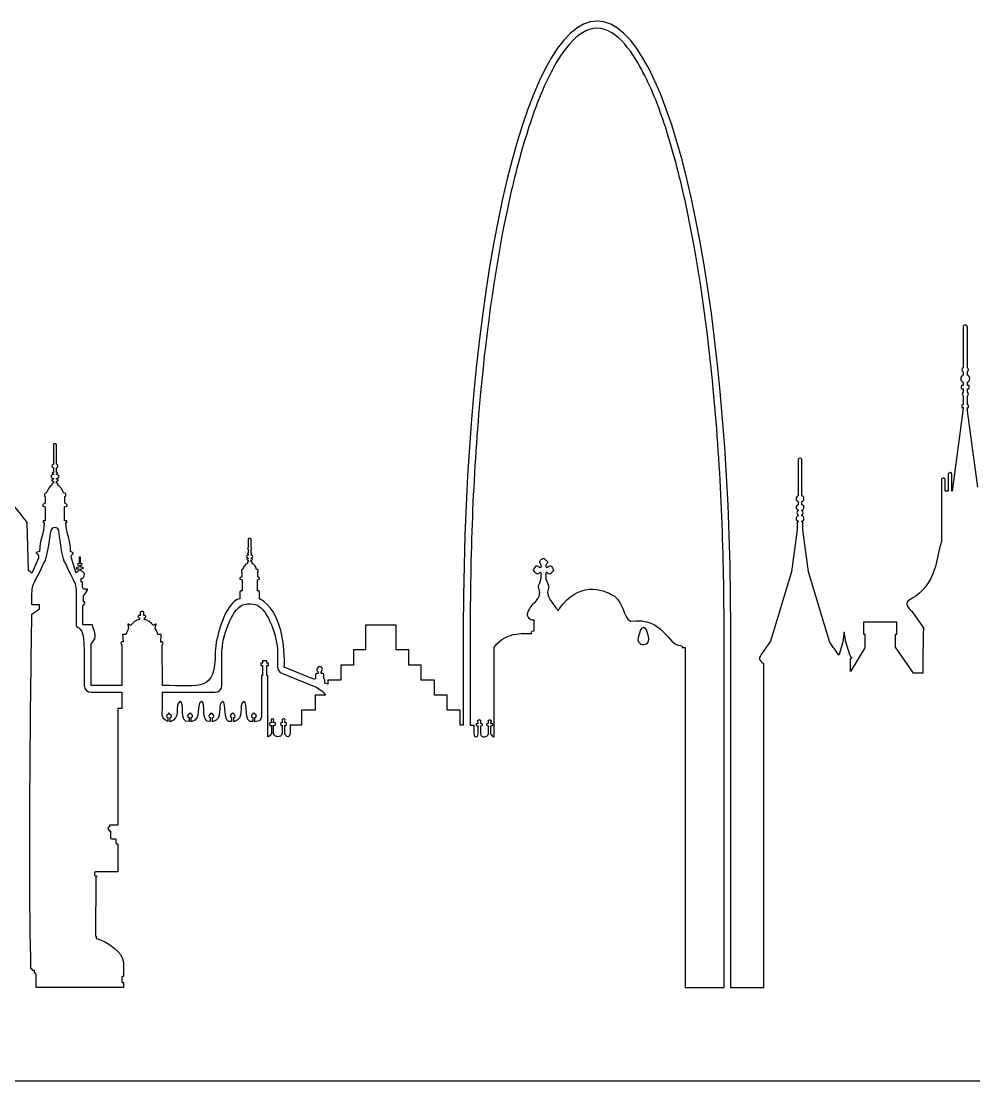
# Model space of a CAD drawing. Extents: x -1462 to 1445, y -1837 to 1335.
# Drawn here: x 347 to 897, y -1837 to -1225 of the extents above; entities that cross this region are included whole.
import ezdxf

# ---------------------------------------------------------------- set-up
doc = ezdxf.new("R2010")
doc.units = 0
doc.layers.add('Calque_1', color=7, linetype='CONTINUOUS')

msp = doc.modelspace()

# ---------------------------------------------------------------- linework, layer by layer
at = {"layer": 'Calque_1', "color": 1}
for p, q in [((679.517856, -1224.818229), (679.517856, -1224.818229)), ((891.209199, -1401.649791), (891.209199, -1425.156154)), ((892.406253, -1400.447718), (892.406253, -1400.447718)), ((893.736617, -1425.156154), (893.736617, -1401.649791)), ((891.209199, -1427.560081), (891.209199, -1429.429899)), ((891.209199, -1433.436699), (891.209199, -1435.440045)), ((893.736617, -1429.429899), (893.736617, -1427.560081)), ((893.736617, -1435.440045), (893.736617, -1433.436699)), ((890.140762, -1435.840845), (890.140762, -1436.909281)), ((891.209199, -1435.440045), (890.541453, -1435.440045)), ((890.541453, -1437.443499), (891.209199, -1437.443499)), ((891.209199, -1437.443499), (891.209199, -1439.313317)), ((894.270726, -1435.440045), (893.736617, -1435.440045)), ((893.736617, -1439.313317), (893.736617, -1437.443499)), ((893.736617, -1437.443499), (894.270726, -1437.443499)), ((894.805053, -1436.909281), (894.805053, -1435.840845)), ((891.209199, -1441.45019), (891.209199, -1446.659063)), ((893.736617, -1446.659063), (893.736617, -1441.45019)), ((891.075562, -1449.998008), (884.798253, -1496.476408)), ((890.407817, -1447.059754), (890.407817, -1447.994554)), ((891.209199, -1446.659063), (890.808508, -1446.659063)), ((890.808508, -1448.261826), (891.209199, -1448.261826)), ((891.209199, -1448.261826), (891.075562, -1449.998008)), ((894.00378, -1446.659063), (893.736617, -1446.659063)), ((893.736617, -1449.998008), (893.736617, -1448.261826)), ((893.736617, -1448.261826), (894.00378, -1448.261826)), ((899.746762, -1494.205899), (893.736617, -1449.998008)), ((894.404362, -1447.994554), (894.404362, -1447.059754)), ((365.119496, -1469.631317), (365.119496, -1480.850226)), ((366.049496, -1469.097099), (366.049496, -1469.097099)), ((366.979278, -1480.850226), (366.979278, -1469.631317)), ((795.847927, -1478.045281), (795.847927, -1499.147608)), ((796.911345, -1477.511062), (796.911345, -1477.511062)), ((797.974654, -1499.147608), (797.974654, -1478.045281)), ((365.119496, -1483.120735), (365.119496, -1485.658408)), ((365.119496, -1486.45979), (365.119496, -1486.993899)), ((366.979278, -1485.658408), (366.979278, -1483.120735)), ((366.979278, -1486.993899), (366.979278, -1486.45979)), ((882.532871, -1486.726626), (882.532871, -1496.476408)), ((883.863453, -1485.791717), (883.863453, -1485.791717)), ((884.664835, -1496.476408), (884.664835, -1486.726626)), ((364.318114, -1492.469935), (364.318114, -1493.13768)), ((365.119496, -1491.935717), (364.852442, -1491.935717)), ((364.852442, -1491.935717), (364.852442, -1491.935717)), ((365.119496, -1489.13088), (365.119496, -1489.531571)), ((365.119496, -1490.733644), (365.119496, -1491.935717)), ((366.979278, -1489.531571), (366.979278, -1489.13088)), ((366.979278, -1491.935717), (366.979278, -1490.733644)), ((367.246224, -1491.935717), (366.979278, -1491.935717)), ((367.780442, -1493.13768), (367.780442, -1492.469935)), ((880.123708, -1488.997135), (880.123708, -1488.997135)), ((880.925199, -1496.476408), (880.925199, -1489.798517)), ((359.910733, -1498.346444), (359.910733, -1499.014189)), ((360.311424, -1499.682044), (360.311424, -1503.42168)), ((360.979169, -1497.678699), (360.712115, -1497.678699)), ((360.712115, -1497.678699), (360.712115, -1497.678699)), ((371.520187, -1497.678699), (371.119496, -1497.678699)), ((371.787351, -1503.42168), (371.787351, -1499.682044)), ((372.32146, -1499.014189), (372.32146, -1498.346444)), ((882.532871, -1496.476408), (880.925199, -1496.476408)), ((884.798253, -1496.476408), (884.664835, -1496.476408)), ((360.311424, -1503.42168), (358.975824, -1504.223062)), ((359.109242, -1505.157862), (360.444842, -1505.558662)), ((360.444842, -1505.558662), (360.444842, -1513.70568)), ((371.653714, -1505.558662), (372.989314, -1505.157862)), ((371.653714, -1513.70568), (371.653714, -1505.558662)), ((373.122951, -1504.223062), (371.787351, -1503.42168)), ((795.847927, -1502.486553), (795.847927, -1504.356371)), ((797.974654, -1504.356371), (797.974654, -1502.486553)), ((795.847927, -1507.561789), (795.847927, -1507.828953)), ((795.847927, -1510.23288), (795.847927, -1510.767317)), ((797.974654, -1507.828953), (797.974654, -1507.561789)), ((797.974654, -1510.767317), (797.974654, -1510.23288)), ((350.700296, -1542.687862), (350.027315, -1514.640589)), ((359.510042, -1513.70568), (359.242878, -1513.70568)), ((359.242878, -1513.70568), (359.242878, -1514.640589)), ((359.242878, -1514.640589), (359.777205, -1514.640589)), ((360.311424, -1513.70568), (359.510042, -1513.70568)), ((360.444842, -1513.70568), (360.311424, -1513.70568)), ((371.787351, -1513.70568), (371.653714, -1513.70568)), ((372.588623, -1513.70568), (371.787351, -1513.70568)), ((372.32146, -1514.640589), (372.855787, -1514.640589)), ((372.855787, -1513.70568), (372.588623, -1513.70568)), ((372.855787, -1514.640589), (372.855787, -1513.70568)), ((795.180073, -1518.647171), (791.974763, -1543.221971)), ((795.847927, -1514.23968), (795.180073, -1514.23968)), ((795.180073, -1514.23968), (795.180073, -1518.647171)), ((795.847927, -1513.972626), (795.847927, -1514.23968)), ((797.974654, -1514.23968), (797.974654, -1513.972626)), ((798.508872, -1514.23968), (797.974654, -1514.23968)), ((798.508872, -1518.780698), (798.508872, -1514.23968)), ((801.7144, -1543.221971), (798.508872, -1518.780698)), ((477.710149, -1524.123098), (477.710149, -1529.198334)), ((478.639931, -1523.722407), (478.639931, -1523.722407)), ((479.569713, -1529.198334), (479.569713, -1524.123098)), ((477.710149, -1530.133244), (477.710149, -1532.53728)), ((479.569713, -1532.53728), (479.569713, -1530.133244)), ((356.571678, -1535.208698), (352.698624, -1544.023462)), ((378.341969, -1544.023462), (375.527096, -1535.208698)), ((380.078042, -1534.674371), (379.944623, -1538.28048)), ((380.746114, -1534.674371), (380.078042, -1534.674371)), ((380.879423, -1538.28048), (380.746114, -1534.674371)), ((477.710149, -1537.345462), (477.576513, -1537.345462)), ((477.576513, -1537.345462), (477.576513, -1537.345462)), ((477.710149, -1533.071389), (477.710149, -1533.605716)), ((477.710149, -1535.20848), (477.710149, -1535.475534)), ((477.710149, -1536.410443), (477.710149, -1537.345462)), ((479.569713, -1533.605716), (479.569713, -1533.071389)), ((479.569713, -1535.475534), (479.569713, -1535.20848)), ((479.569713, -1537.345462), (479.569713, -1536.410443)), ((479.70324, -1537.345462), (479.569713, -1537.345462)), ((379.944623, -1539.749607), (379.810987, -1540.550989)), ((379.810987, -1541.485789), (379.810987, -1542.687862)), ((379.944623, -1539.348916), (379.944623, -1539.749607)), ((381.012951, -1539.749607), (380.879423, -1539.348916)), ((381.012951, -1540.550989), (381.012951, -1539.749607)), ((381.012951, -1542.687862), (381.012951, -1541.485789)), ((473.836768, -1542.287062), (473.836768, -1542.82128)), ((474.103931, -1543.355498), (474.103931, -1546.160225)), ((474.638149, -1541.752843), (474.504513, -1541.752843)), ((474.504513, -1541.752843), (474.504513, -1541.752843)), ((477.309349, -1537.746153), (477.309349, -1538.280262)), ((480.103931, -1538.280262), (480.103931, -1537.746153)), ((483.042186, -1541.752843), (482.641604, -1541.752843)), ((483.309349, -1546.160225), (483.309349, -1543.355498)), ((483.576513, -1542.82128), (483.576513, -1542.287062)), ((646.795711, -1540.684407), (647.062984, -1540.417134)), ((647.062984, -1543.756189), (646.929347, -1543.622662)), ((647.062984, -1540.417134), (647.463674, -1540.016553)), ((647.463674, -1544.15688), (647.062984, -1543.756189)), ((650.134765, -1543.756189), (649.734074, -1544.290407)), ((649.867711, -1540.150189), (650.134765, -1540.417134)), ((650.134765, -1540.417134), (650.268402, -1540.684407)), ((650.268402, -1543.622662), (650.134765, -1543.756189)), ((791.974763, -1543.221971), (779.820836, -1583.289534)), ((814.13549, -1584.090916), (801.7144, -1543.221971)), ((381.280223, -1549.232334), (381.280223, -1547.095352)), ((381.947969, -1549.232334), (381.280223, -1549.232334)), ((381.947969, -1549.633025), (381.947969, -1549.232334)), ((381.947969, -1551.23568), (381.947969, -1549.633025)), ((474.103931, -1546.160225), (473.035495, -1546.82808)), ((473.035495, -1546.82808), (473.035495, -1547.362298)), ((473.035495, -1547.362298), (473.302549, -1547.362298)), ((473.302549, -1547.362298), (473.302549, -1547.495934)), ((473.302549, -1547.495934), (474.237568, -1547.896516)), ((474.237568, -1547.896516), (474.237568, -1554.173716)), ((483.175822, -1547.896516), (484.110622, -1547.495934)), ((483.175822, -1554.173716), (483.175822, -1547.896516)), ((484.244258, -1546.82808), (483.309349, -1546.160225)), ((484.110622, -1547.495934), (484.110622, -1547.362298)), ((484.110622, -1547.362298), (484.244258, -1547.362298)), ((484.244258, -1547.362298), (484.244258, -1546.82808)), ((381.947969, -1552.037061), (381.947969, -1551.23568)), ((382.482187, -1553.239134), (381.947969, -1552.037061)), ((384.886223, -1553.239134), (382.482187, -1553.239134)), ((382.615823, -1556.97877), (384.352005, -1554.708261)), ((384.352005, -1554.708261), (384.352005, -1554.040407)), ((384.352005, -1554.040407), (384.886223, -1554.040407)), ((384.886223, -1554.040407), (384.886223, -1553.239134)), ((473.302549, -1554.574407), (473.035495, -1554.574407)), ((473.035495, -1554.574407), (473.035495, -1558.714734)), ((474.237568, -1554.173716), (473.302549, -1554.173716)), ((473.302549, -1554.173716), (473.302549, -1554.574407)), ((484.110622, -1554.173716), (483.175822, -1554.173716)), ((484.110622, -1554.574407), (484.110622, -1554.173716)), ((484.244258, -1554.574407), (484.110622, -1554.574407)), ((484.244258, -1558.714734), (484.244258, -1554.574407)), ((357.105896, -1562.187425), (352.698515, -1562.187425)), ((357.105896, -1562.988807), (357.105896, -1562.187425)), ((382.215132, -1562.855389), (383.28346, -1561.51968)), ((382.615823, -1560.58488), (382.615823, -1556.97877)), ((383.28346, -1560.58488), (382.615823, -1560.58488)), ((383.28346, -1561.51968), (383.28346, -1560.58488)), ((352.698515, -1567.663352), (357.105896, -1564.591679)), ((357.105896, -1563.790189), (357.105896, -1562.988807)), ((357.105896, -1564.591679), (357.105896, -1563.790189)), ((378.34186, -1562.855389), (378.34186, -1573.807025)), ((382.215132, -1573.807025), (382.215132, -1562.855389)), ((415.33775, -1566.461389), (415.33775, -1568.464734)), ((416.806877, -1566.060698), (415.871968, -1566.060698)), ((417.340987, -1568.464734), (417.340987, -1566.461389)), ((387.824587, -1573.807025), (382.215132, -1573.807025)), ((408.526223, -1573.406443), (408.125423, -1573.406443)), ((408.125423, -1573.406443), (408.65975, -1575.944116)), ((409.728296, -1574.207825), (408.526223, -1573.406443)), ((414.93695, -1569.800225), (414.93695, -1570.735243)), ((415.33775, -1568.464734), (415.33775, -1568.464734)), ((417.340987, -1568.464734), (417.340987, -1568.464734)), ((417.875314, -1570.735243), (417.875314, -1569.800225)), ((424.152623, -1573.406443), (422.95055, -1574.207825)), ((424.018986, -1575.944116), (424.553205, -1573.406443)), ((424.553205, -1573.406443), (424.152623, -1573.406443)), ((563.454948, -1573.940443), (545.691676, -1573.940443)), ((545.691676, -1573.940443), (545.691676, -1576.077316)), ((563.454948, -1576.077316), (563.454948, -1573.940443)), ((643.189711, -1571.135716), (642.254802, -1571.135716)), ((643.189711, -1577.413025), (643.189711, -1571.135716)), ((852.877708, -1572.204152), (833.645199, -1572.204152)), ((833.645199, -1572.204152), (833.645199, -1579.149316)), ((852.877708, -1579.149316), (852.877708, -1572.204152)), ((407.056987, -1579.416479), (405.187168, -1579.416479)), ((405.187168, -1579.416479), (405.454332, -1583.690443)), ((427.491568, -1579.416479), (425.62175, -1579.416479)), ((427.224514, -1583.957606), (427.491568, -1579.416479)), ((545.691676, -1576.077316), (545.691676, -1577.947243)), ((545.691676, -1577.947243), (545.691676, -1588.36477)), ((563.454948, -1577.947243), (563.454948, -1576.077316)), ((563.454948, -1588.36477), (563.454948, -1577.947243)), ((602.18713, -1575.142516), (602.18713, -1631.771388)), ((606.19382, -1575.142516), (606.19382, -1631.771279)), ((706.496692, -1575.409788), (706.496692, -1575.409788)), ((752.975419, -1783.493931), (752.975419, -1575.142516)), ((756.848691, -1783.662913), (756.848691, -1575.142516)), ((822.282399, -1579.149316), (821.748181, -1583.690225)), ((822.68309, -1578.347825), (822.282399, -1578.347825)), ((822.282399, -1578.347825), (822.282399, -1579.149316)), ((822.68309, -1579.149316), (822.68309, -1578.347825)), ((823.350945, -1583.690225), (822.68309, -1579.149316)), ((833.645199, -1579.149316), (834.312945, -1579.149316)), ((834.312945, -1579.149316), (834.312945, -1584.625134)), ((852.076326, -1584.625134), (852.076326, -1579.149316)), ((852.076326, -1579.149316), (852.877708, -1579.149316)), ((386.889787, -1585.026043), (389.160187, -1581.820516)), ((386.889787, -1608.932988), (386.889787, -1585.026043)), ((404.786478, -1585.15957), (404.657314, -1608.932988)), ((428.159423, -1608.937133), (428.025786, -1585.293206)), ((728.801092, -1586.628479), (728.801092, -1586.895643)), ((779.820836, -1583.289534), (774.478436, -1591.03597)), ((821.748181, -1583.690225), (819.477672, -1591.03597)), ((825.621345, -1591.169606), (823.350945, -1583.690225)), ((834.312945, -1584.625134), (834.312945, -1587.02917)), ((852.076326, -1586.762006), (852.076326, -1584.625134)), ((383.016405, -1589.834116), (383.016405, -1608.932988)), ((462.61764, -1608.932988), (462.61764, -1589.300006)), ((494.795095, -1589.300006), (494.795095, -1598.248406)), ((545.691676, -1588.36477), (538.613094, -1588.36477)), ((538.613094, -1588.36477), (538.613094, -1597.046115)), ((570.667166, -1588.36477), (563.454948, -1588.36477)), ((570.667166, -1597.046115), (570.667166, -1588.36477)), ((619.950511, -1587.162806), (619.950511, -1586.895643)), ((619.950511, -1638.582806), (619.950511, -1587.162806)), ((728.801092, -1586.895643), (730.537273, -1586.895643)), ((730.537273, -1586.895643), (730.537273, -1588.364879)), ((730.537273, -1588.364879), (730.537273, -1593.974225)), ((819.477672, -1591.03597), (819.344145, -1591.303025)), ((826.556363, -1592.638734), (825.621345, -1591.169606)), ((834.312945, -1587.02917), (826.022145, -1600.785752)), ((862.493963, -1601.854188), (852.076326, -1586.762006)), ((486.134258, -1595.977897), (485.070731, -1595.977897)), ((485.070731, -1595.977897), (485.070731, -1597.313606)), ((485.070731, -1597.313606), (486.134258, -1597.313606)), ((488.52804, -1594.642297), (486.134258, -1594.642297)), ((486.134258, -1594.642297), (486.134258, -1595.977897)), ((486.134258, -1597.313606), (486.134258, -1603.056588)), ((488.52804, -1595.977897), (488.52804, -1594.642297)), ((489.591567, -1595.977897), (488.52804, -1595.977897)), ((488.52804, -1603.056588), (488.52804, -1597.313606)), ((488.52804, -1597.313606), (489.591567, -1597.313606)), ((489.591567, -1597.313606), (489.591567, -1595.977897)), ((516.046549, -1605.460188), (498.668585, -1598.248079)), ((519.150622, -1597.883279), (519.150622, -1597.883279)), ((538.613094, -1597.046115), (531.26724, -1597.046115)), ((531.26724, -1597.046115), (531.26724, -1605.727461)), ((577.879384, -1597.046115), (570.667166, -1597.046115)), ((577.879384, -1605.727461), (577.879384, -1597.046115)), ((730.537273, -1593.974225), (730.537273, -1783.493931)), ((775.814036, -1596.111206), (775.814036, -1783.662913)), ((826.022145, -1600.785752), (826.022145, -1593.306479)), ((486.134258, -1603.056588), (485.466404, -1603.056588)), ((485.466404, -1603.056588), (485.466404, -1626.429315)), ((489.195895, -1603.056588), (488.52804, -1603.056588)), ((489.195895, -1626.429315), (489.195895, -1603.056588)), ((497.199349, -1601.854406), (515.106403, -1609.066733)), ((516.714294, -1602.655461), (516.714294, -1604.792552)), ((518.317058, -1601.987824), (517.248622, -1601.987824)), ((517.248622, -1601.987824), (517.248622, -1601.987824)), ((518.317058, -1601.052915), (518.317058, -1601.987824)), ((519.914694, -1601.987824), (519.914694, -1601.052915)), ((520.849603, -1601.987824), (519.914694, -1601.987824)), ((521.517458, -1604.792552), (521.517458, -1602.655461)), ((867.836253, -1601.854188), (862.493963, -1601.854188)), ((404.657314, -1608.932988), (386.889787, -1608.932988)), ((404.657314, -1608.932988), (404.657314, -1608.932988)), ((428.15975, -1608.936915), (428.159423, -1608.937133)), ((522.185203, -1607.597279), (522.185203, -1605.860988)), ((523.787967, -1608.131497), (522.185203, -1607.597279)), ((531.26724, -1605.727461), (523.787967, -1605.727461)), ((523.787967, -1605.727461), (523.787967, -1608.131497)), ((585.492293, -1605.727461), (577.879384, -1605.727461)), ((585.492293, -1614.408806), (585.492293, -1605.727461)), ((386.889569, -1612.806152), (404.654259, -1612.796333)), ((404.654259, -1612.796333), (404.65295, -1622.155461)), ((428.15615, -1612.897024), (428.159423, -1612.824697)), ((428.159423, -1612.824697), (458.744368, -1612.806261)), ((522.452149, -1614.409242), (516.442003, -1614.409242)), ((516.442003, -1614.409242), (516.442003, -1623.09037)), ((592.838039, -1614.408806), (585.492293, -1614.408806)), ((592.838039, -1623.090042), (592.838039, -1614.408806)), ((404.65295, -1622.155461), (402.382441, -1622.155461)), ((402.382441, -1622.155461), (402.382441, -1689.602332)), ((516.442003, -1623.09037), (508.695567, -1623.09037)), ((508.695567, -1623.09037), (508.695567, -1631.771606)), ((600.450948, -1623.090042), (592.838039, -1623.090042)), ((600.450948, -1631.771388), (600.450948, -1623.090042)), ((431.391132, -1627.399351), (431.391132, -1627.399351)), ((431.391132, -1627.399351), (431.391132, -1629.675533)), ((432.632695, -1629.882588), (432.632695, -1627.399351)), ((432.632695, -1627.399351), (432.632695, -1627.399351)), ((443.601241, -1627.399351), (443.601241, -1627.399351)), ((443.601241, -1627.399351), (443.601241, -1629.675533)), ((444.842804, -1629.882588), (444.842804, -1627.399351)), ((444.842804, -1627.399351), (444.842804, -1627.399351)), ((455.810913, -1627.399351), (455.810913, -1627.399351)), ((455.810913, -1627.399351), (455.810913, -1629.675533)), ((457.052695, -1629.882588), (457.052695, -1627.399351)), ((457.052695, -1627.399351), (457.259531, -1627.399351)), ((468.228077, -1627.399351), (468.228077, -1627.399351)), ((468.228077, -1627.399351), (468.228077, -1629.675533)), ((469.469422, -1629.882588), (469.469422, -1627.399351)), ((469.469422, -1627.399351), (469.469422, -1627.399351)), ((480.437749, -1627.399351), (480.437749, -1627.399351)), ((480.437749, -1627.399351), (480.437749, -1629.675533)), ((481.679422, -1629.882588), (481.679422, -1627.399351)), ((481.679422, -1627.399351), (481.679422, -1627.399351)), ((489.195895, -1634.309388), (489.195895, -1626.429315)), ((489.195895, -1626.429315), (489.195895, -1626.429315)), ((498.330185, -1628.167024), (498.121931, -1628.167024)), ((498.121931, -1628.167024), (498.121931, -1628.167024)), ((498.121931, -1628.167024), (498.121931, -1628.167024)), ((498.330185, -1628.167024), (498.330185, -1628.167024)), ((611.449929, -1628.712479), (611.603202, -1628.635897)), ((611.449929, -1628.712479), (611.449929, -1628.712479)), ((611.449929, -1628.712479), (611.449929, -1628.712479)), ((611.449929, -1628.712479), (611.449929, -1628.712479)), ((617.372475, -1628.712479), (617.372475, -1628.712479)), ((617.372475, -1628.712479), (617.56982, -1628.712479)), ((489.195895, -1638.583242), (489.195895, -1634.309388)), ((491.247131, -1629.625351), (491.247131, -1630.458588)), ((491.247131, -1631.916915), (491.247131, -1636.708297)), ((492.497095, -1630.458588), (492.497095, -1629.625351)), ((492.497095, -1636.708297), (492.497095, -1631.916915)), ((497.496949, -1629.625351), (497.496949, -1630.458588)), ((497.496949, -1631.916915), (497.496949, -1636.708297)), ((498.955385, -1630.458588), (498.955385, -1629.625351)), ((498.955385, -1636.708297), (498.955385, -1631.916915)), ((508.695567, -1631.771606), (502.007531, -1631.771606)), ((502.007531, -1631.771606), (502.034695, -1636.04546)), ((602.18713, -1631.771388), (600.450948, -1631.771388)), ((606.19382, -1631.771279), (608.197166, -1631.771279)), ((608.197166, -1631.771279), (608.197166, -1636.006842)), ((610.857893, -1630.883933), (610.857893, -1630.094333)), ((610.857893, -1636.80626), (610.857893, -1632.265788)), ((612.042184, -1630.094333), (612.042184, -1630.883933)), ((612.042184, -1632.265788), (612.042184, -1636.80626)), ((616.780329, -1630.883933), (616.780329, -1630.094333)), ((616.780329, -1636.80626), (616.780329, -1632.265788)), ((617.964511, -1630.094333), (617.964511, -1630.883933)), ((617.964511, -1632.265788), (617.964511, -1636.80626)), ((397.574369, -1690.804514), (396.772878, -1690.804514)), ((396.772878, -1690.804514), (396.772878, -1690.938041)), ((397.574369, -1690.003132), (397.574369, -1690.804514)), ((402.382441, -1689.602332), (397.841314, -1689.602332)), ((396.772878, -1690.938041), (396.772878, -1692.273641)), ((396.772878, -1692.273641), (396.772878, -1692.407169)), ((396.772878, -1692.407169), (397.574369, -1692.407169)), ((397.574369, -1692.407169), (397.574369, -1692.941387)), ((397.841314, -1693.208441), (398.108587, -1693.208441)), ((398.108587, -1693.208441), (398.108587, -1696.81466)), ((398.776441, -1697.482623), (401.180478, -1697.482623)), ((401.180478, -1697.482623), (401.180478, -1699.752914)), ((401.848114, -1700.42055), (402.382441, -1700.42055)), ((402.382441, -1700.42055), (402.382441, -1716.714914)), ((388.882769, -1717.249023), (388.882769, -1718.317568)), ((402.382441, -1716.714914), (389.416987, -1716.714914)), ((389.416987, -1718.851787), (390.084841, -1718.851787)), ((389.684151, -1719.653059), (389.560769, -1753.844113)), ((390.084841, -1719.653059), (389.684151, -1719.653059)), ((390.084841, -1718.851787), (390.084841, -1719.653059)), ((389.560769, -1753.844113), (389.827932, -1753.844113)), ((389.827932, -1753.844113), (389.827932, -1755.179713)), ((389.827932, -1755.179713), (389.827932, -1755.179713)), ((389.827932, -1755.179713), (389.827932, -1755.179713)), ((389.827932, -1755.179713), (390.228623, -1755.179713)), ((405.587859, -1769.069931), (405.587859, -1777.21684)), ((352.832042, -1772.675931), (352.164187, -1772.675931)), ((352.965569, -1773.744368), (352.832042, -1772.675931)), ((354.167642, -1773.744368), (352.965569, -1773.744368)), ((354.167642, -1774.545859), (354.167642, -1773.744368)), ((355.102551, -1776.014877), (354.167642, -1774.545859)), ((354.167642, -1774.545859), (354.167642, -1774.545859)), ((355.102551, -1783.494149), (355.102551, -1776.014877)), ((404.786478, -1777.484004), (404.786478, -1780.422368)), ((405.587859, -1777.21684), (405.187168, -1777.21684)), ((405.187168, -1780.689531), (405.587859, -1780.689531)), ((405.587859, -1780.689531), (405.587859, -1783.494149)), ((405.587859, -1783.494149), (355.102551, -1783.494149)), ((730.537273, -1783.493931), (752.975419, -1783.493931)), ((775.814036, -1783.662913), (756.848691, -1783.662913)), ((-754.944638, -1837.446803), (1444.955628, -1837.446803))]:
    msp.add_line(p, q, dxfattribs=at)
for points in [[(679.517856, -1224.818229), (636.91262, -1224.818229), (602.18713, -1382.150227), (602.18713, -1575.142516)], [(756.848691, -1575.142516), (756.848691, -1382.150227), (722.123201, -1224.818229), (679.517856, -1224.818229)], [(679.517747, -1228.82492), (667.630983, -1228.82492), (657.747674, -1245.119065), (652.939493, -1254.334738)], [(706.09611, -1254.334738), (701.421456, -1245.119065), (691.538147, -1228.82492), (679.517747, -1228.82492)], [(652.939493, -1254.334738), (647.730729, -1264.351465), (643.590402, -1275.303429), (640.11782, -1285.988119)], [(719.05131, -1285.988119), (715.578837, -1275.303429), (711.438401, -1264.351465), (706.09611, -1254.334738)], [(640.11782, -1285.988119), (635.576911, -1300.011647), (631.837275, -1314.168919), (628.765275, -1328.459719)], [(730.403964, -1328.459719), (727.198328, -1314.168919), (723.592328, -1300.011647), (719.05131, -1285.988119)], [(628.765275, -1328.459719), (620.751784, -1364.787646), (615.676548, -1402.317536), (612.203966, -1439.446845)], [(746.965164, -1439.446845), (743.492691, -1402.317536), (738.417346, -1364.787646), (730.403964, -1328.459719)], [(892.406253, -1400.447718), (892.005453, -1400.447718), (891.209199, -1400.982045), (891.209199, -1401.649791)], [(893.736617, -1401.649791), (893.736617, -1400.982045), (892.806835, -1400.447718), (892.406253, -1400.447718)], [(891.209199, -1425.156154), (890.808508, -1425.423209), (890.541453, -1425.82379), (890.541453, -1426.358118)], [(890.541453, -1426.358118), (890.541453, -1426.758809), (890.808508, -1427.293027), (891.209199, -1427.560081)], [(894.270726, -1426.358118), (894.270726, -1425.82379), (894.137417, -1425.423209), (893.736617, -1425.156154)], [(893.736617, -1427.560081), (894.137417, -1427.293027), (894.270726, -1426.758809), (894.270726, -1426.358118)], [(891.209199, -1429.429899), (890.407817, -1429.83059), (889.873489, -1430.498336), (889.873489, -1431.433463)], [(889.873489, -1431.433463), (889.873489, -1432.368263), (890.407817, -1433.169536), (891.209199, -1433.436699)], [(895.072217, -1431.433463), (895.072217, -1430.498336), (894.537999, -1429.83059), (893.736617, -1429.429899)], [(893.736617, -1433.436699), (894.537999, -1433.169536), (895.072217, -1432.368263), (895.072217, -1431.433463)], [(612.203966, -1439.446845), (607.930111, -1484.456117), (606.19382, -1529.86608), (606.19382, -1575.142516)], [(752.975419, -1575.142516), (752.975419, -1529.86608), (751.1056, -1484.456117), (746.965164, -1439.446845)], [(890.541453, -1435.440045), (890.27418, -1435.440045), (890.140762, -1435.573572), (890.140762, -1435.840845)], [(890.140762, -1436.909281), (890.140762, -1437.176336), (890.27418, -1437.443499), (890.541453, -1437.443499)], [(891.209199, -1439.313317), (890.808508, -1439.580372), (890.67498, -1439.981063), (890.67498, -1440.381754)], [(894.270726, -1440.381754), (894.270726, -1439.981063), (894.00378, -1439.580372), (893.736617, -1439.313317)], [(894.805053, -1435.840845), (894.805053, -1435.573572), (894.537999, -1435.440045), (894.270726, -1435.440045)], [(894.270726, -1437.443499), (894.537999, -1437.443499), (894.805053, -1437.176336), (894.805053, -1436.909281)], [(890.67498, -1440.381754), (890.67498, -1440.782445), (890.808508, -1441.183136), (891.209199, -1441.45019)], [(893.736617, -1441.45019), (894.00378, -1441.183136), (894.270726, -1440.782445), (894.270726, -1440.381754)], [(890.808508, -1446.659063), (890.541453, -1446.659063), (890.407817, -1446.926117), (890.407817, -1447.059754)], [(890.407817, -1447.994554), (890.407817, -1448.12819), (890.541453, -1448.261826), (890.808508, -1448.261826)], [(894.404362, -1447.059754), (894.404362, -1446.926117), (894.270726, -1446.659063), (894.00378, -1446.659063)], [(894.00378, -1448.261826), (894.270726, -1448.261826), (894.404362, -1448.12819), (894.404362, -1447.994554)], [(366.049496, -1469.097099), (365.782224, -1469.097099), (365.119496, -1469.364372), (365.119496, -1469.631317)], [(366.979278, -1469.631317), (366.979278, -1469.364372), (366.316442, -1469.097099), (366.049496, -1469.097099)], [(365.119496, -1480.850226), (364.585278, -1480.983862), (364.184696, -1481.518081), (364.184696, -1482.052299)], [(364.184696, -1482.052299), (364.184696, -1482.586517), (364.585278, -1482.987208), (365.119496, -1483.120735)], [(367.780442, -1482.052299), (367.780442, -1481.518081), (367.513387, -1480.983862), (366.979278, -1480.850226)], [(366.979278, -1483.120735), (367.513387, -1482.987208), (367.780442, -1482.586517), (367.780442, -1482.052299)], [(796.911345, -1477.511062), (796.644291, -1477.511062), (795.847927, -1477.778226), (795.847927, -1478.045281)], [(797.974654, -1478.045281), (797.974654, -1477.778226), (797.178509, -1477.511062), (796.911345, -1477.511062)], [(365.119496, -1486.993899), (364.318114, -1487.127535), (363.784114, -1487.528335), (363.784114, -1488.062444)], [(363.784114, -1488.062444), (363.784114, -1488.596771), (364.318114, -1488.997353), (365.119496, -1489.13088)], [(365.119496, -1485.658408), (364.718914, -1485.658408), (364.451751, -1485.925462), (364.451751, -1486.059099)], [(364.451751, -1486.059099), (364.451751, -1486.192626), (364.718914, -1486.45979), (365.119496, -1486.45979)], [(367.513387, -1486.059099), (367.513387, -1485.925462), (367.379751, -1485.658408), (366.979278, -1485.658408)], [(366.979278, -1486.45979), (367.379751, -1486.45979), (367.513387, -1486.192626), (367.513387, -1486.059099)], [(368.31466, -1488.062444), (368.31466, -1487.528335), (367.780442, -1487.127535), (366.979278, -1486.993899)], [(366.979278, -1489.13088), (367.780442, -1488.997353), (368.31466, -1488.596771), (368.31466, -1488.062444)], [(883.863453, -1485.791717), (883.462762, -1485.791717), (882.503962, -1486.193171), (882.532871, -1486.726626)], [(884.664835, -1486.726626), (884.664835, -1486.192408), (884.264144, -1485.791717), (883.863453, -1485.791717)], [(364.318114, -1493.13768), (362.982514, -1493.672008), (361.780551, -1495.541717), (360.979169, -1497.678699)], [(365.119496, -1489.531571), (364.451751, -1489.531571), (364.05106, -1489.798735), (364.05106, -1490.065899)], [(364.05106, -1490.065899), (364.05106, -1490.46648), (364.451751, -1490.733644), (365.119496, -1490.733644)], [(364.852442, -1491.935717), (364.585278, -1491.935717), (364.318114, -1492.202771), (364.318114, -1492.469935)], [(368.047714, -1490.065899), (368.047714, -1489.798735), (367.513387, -1489.531571), (366.979278, -1489.531571)], [(366.979278, -1490.733644), (367.513387, -1490.733644), (368.047714, -1490.46648), (368.047714, -1490.065899)], [(367.780442, -1492.469935), (367.780442, -1492.202771), (367.513387, -1491.935717), (367.246224, -1491.935717)], [(371.119496, -1497.678699), (370.318223, -1495.408189), (369.116151, -1493.672008), (367.780442, -1493.13768)], [(880.123708, -1488.997135), (879.58949, -1488.997135), (878.659817, -1489.397826), (878.659817, -1489.798517)], [(878.659817, -1489.798517), (878.729417, -1494.404226), (878.659817, -1525.725753), (878.659817, -1525.725753)], [(880.925199, -1489.798517), (880.925199, -1489.397826), (880.524508, -1488.997135), (880.123708, -1488.997135)], [(350.027315, -1514.640589), (347.807969, -1511.859317), (341.81506, -1504.212262), (338.007024, -1499.548517)], [(360.712115, -1497.678699), (360.311424, -1497.678699), (359.910733, -1497.945753), (359.910733, -1498.346444)], [(359.910733, -1499.014189), (359.910733, -1499.281353), (360.04426, -1499.548517), (360.311424, -1499.682044)], [(372.32146, -1498.346444), (372.32146, -1497.945753), (371.920878, -1497.678699), (371.520187, -1497.678699)], [(371.787351, -1499.682044), (372.054405, -1499.548517), (372.32146, -1499.414989), (372.32146, -1499.014189)], [(795.847927, -1499.147608), (795.180073, -1499.414771), (794.645963, -1500.082408), (794.645963, -1500.883898)], [(794.645963, -1500.883898), (794.645963, -1501.68528), (795.180073, -1502.353026), (795.847927, -1502.486553)], [(799.176727, -1500.883898), (799.176727, -1500.082408), (798.642509, -1499.414771), (797.974654, -1499.147608)], [(797.974654, -1502.486553), (798.642509, -1502.353026), (799.176727, -1501.68528), (799.176727, -1500.883898)], [(358.975824, -1504.223062), (358.886915, -1504.62168), (359.084805, -1504.948189), (359.109242, -1505.157862)], [(372.989314, -1505.157862), (373.065133, -1504.809862), (373.122951, -1504.708517), (373.122951, -1504.223062)], [(795.847927, -1504.356371), (795.180073, -1504.490008), (794.645963, -1505.157644), (794.645963, -1505.959135)], [(794.645963, -1505.959135), (794.645963, -1506.760517), (795.180073, -1507.428153), (795.847927, -1507.561789)], [(799.176727, -1505.959135), (799.176727, -1505.157644), (798.642509, -1504.490008), (797.974654, -1504.356371)], [(797.974654, -1507.561789), (798.642509, -1507.428153), (799.176727, -1506.760517), (799.176727, -1505.959135)], [(795.847927, -1510.767317), (795.180073, -1510.900735), (794.645963, -1511.568589), (794.645963, -1512.369862)], [(794.645963, -1512.369862), (794.645963, -1513.171244), (795.180073, -1513.838989), (795.847927, -1513.972626)], [(795.847927, -1507.828953), (795.447236, -1508.096007), (795.046545, -1508.496698), (795.046545, -1509.031026)], [(795.046545, -1509.031026), (795.046545, -1509.565244), (795.447236, -1510.099462), (795.847927, -1510.23288)], [(798.642509, -1509.031026), (798.642509, -1508.496698), (798.375345, -1508.096007), (797.974654, -1507.828953)], [(797.974654, -1510.23288), (798.375345, -1510.099462), (798.642509, -1509.565244), (798.642509, -1509.031026)], [(799.176727, -1512.369862), (799.176727, -1511.568589), (798.642509, -1510.900735), (797.974654, -1510.767317)], [(797.974654, -1513.972626), (798.642509, -1513.838989), (799.176727, -1513.171244), (799.176727, -1512.369862)], [(359.777205, -1514.640589), (359.722224, -1522.283062), (357.106005, -1524.021098), (357.106005, -1531.469062)], [(363.383205, -1520.917898), (363.516733, -1520.116516), (364.192114, -1517.362189), (366.061933, -1517.362189)], [(366.061933, -1517.362189), (367.931751, -1517.362189), (368.18626, -1519.98288), (368.18626, -1520.917898)], [(374.99266, -1531.469062), (375.170696, -1523.544916), (372.474733, -1522.00848), (372.32146, -1514.640589)], [(359.509933, -1538.414116), (361.112696, -1537.078407), (363.116042, -1524.791062), (363.383205, -1520.917898)], [(368.18626, -1520.917898), (368.720587, -1524.657535), (370.323242, -1537.078407), (372.059533, -1538.414116)], [(478.639931, -1523.722407), (478.372768, -1523.722407), (477.710149, -1523.989462), (477.710149, -1524.123098)], [(479.569713, -1524.123098), (479.569713, -1523.989462), (478.906986, -1523.722407), (478.639931, -1523.722407)], [(357.106005, -1531.469062), (352.66546, -1532.815353), (357.106005, -1531.469062), (356.571678, -1535.208698)], [(375.527096, -1535.208698), (374.877351, -1531.407753), (378.947532, -1533.491934), (374.99266, -1531.469062)], [(477.710149, -1529.198334), (477.576513, -1529.331862), (477.442877, -1529.465389), (477.442877, -1529.732553)], [(477.442877, -1529.732553), (477.442877, -1529.86608), (477.576513, -1529.999716), (477.710149, -1530.133244)], [(479.836877, -1529.732553), (479.836877, -1529.465389), (479.70324, -1529.331862), (479.569713, -1529.198334)], [(479.569713, -1530.133244), (479.70324, -1529.999716), (479.836877, -1529.86608), (479.836877, -1529.732553)], [(878.659817, -1525.725753), (877.038181, -1530.613244), (876.544653, -1535.646916), (875.181999, -1540.150189)], [(477.710149, -1533.605716), (477.175713, -1533.739353), (476.775022, -1534.006516), (476.775022, -1534.407098)], [(476.775022, -1534.407098), (476.775022, -1534.807789), (477.175713, -1535.074953), (477.710149, -1535.20848)], [(477.710149, -1535.475534), (477.309349, -1535.609062), (477.042186, -1535.742589), (477.042186, -1536.009753)], [(477.042186, -1536.009753), (477.042186, -1536.143389), (477.309349, -1536.410443), (477.710149, -1536.410443)], [(477.710149, -1532.53728), (477.442877, -1532.53728), (477.309349, -1532.670916), (477.309349, -1532.804444)], [(477.309349, -1532.804444), (477.309349, -1532.937862), (477.442877, -1533.071389), (477.710149, -1533.071389)], [(477.576513, -1537.345462), (477.442877, -1537.345462), (477.309349, -1537.47888), (477.309349, -1537.746153)], [(479.970295, -1532.804444), (479.970295, -1532.670916), (479.836877, -1532.53728), (479.569713, -1532.53728)], [(479.569713, -1533.071389), (479.836877, -1533.071389), (479.970295, -1532.937862), (479.970295, -1532.804444)], [(480.504513, -1534.407098), (480.504513, -1534.006516), (480.103931, -1533.739353), (479.569713, -1533.605716)], [(479.569713, -1535.20848), (480.103931, -1535.074953), (480.504513, -1534.807789), (480.504513, -1534.407098)], [(480.237458, -1536.009753), (480.237458, -1535.742589), (479.970295, -1535.609062), (479.569713, -1535.475534)], [(479.569713, -1536.410443), (479.970295, -1536.410443), (480.237458, -1536.143389), (480.237458, -1536.009753)], [(480.103931, -1537.746153), (480.103931, -1537.47888), (479.970295, -1537.345462), (479.70324, -1537.345462)], [(647.062984, -1538.948116), (646.662293, -1538.146734), (646.261602, -1537.612516), (646.395129, -1536.944662)], [(646.395129, -1536.944662), (646.528765, -1536.543971), (647.196402, -1536.143389), (647.597202, -1535.876225)], [(647.597202, -1535.876225), (647.997784, -1535.609171), (648.13142, -1535.20848), (648.665638, -1535.20848)], [(648.665638, -1535.20848), (649.066329, -1535.20848), (649.333384, -1535.876225), (649.734074, -1536.143389)], [(649.734074, -1536.143389), (650.134765, -1536.543971), (650.668983, -1536.677607), (650.802511, -1537.211825)], [(650.802511, -1537.211825), (650.936147, -1537.879571), (650.401929, -1538.413898), (650.134765, -1538.948116)], [(352.698624, -1544.023462), (352.431351, -1543.355716), (351.368042, -1542.821498), (350.700296, -1542.687862)], [(352.698515, -1562.187425), (352.698515, -1547.629462), (352.832042, -1553.239134), (359.509933, -1538.414116)], [(372.059533, -1538.414116), (378.87106, -1553.506189), (378.34186, -1547.362516), (378.34186, -1562.855389)], [(379.810987, -1540.550989), (379.009714, -1540.684625), (378.341969, -1540.818152), (378.341969, -1541.085207)], [(378.341969, -1541.085207), (378.341969, -1541.35248), (379.009714, -1541.485789), (379.810987, -1541.485789)], [(379.810987, -1542.687862), (379.143132, -1542.821498), (378.608805, -1543.355716), (378.341969, -1544.023462)], [(379.944623, -1538.28048), (379.410405, -1538.414116), (379.143132, -1538.547643), (379.143132, -1538.814807)], [(379.143132, -1538.814807), (379.143132, -1539.081862), (379.410405, -1539.348916), (379.944623, -1539.348916)], [(381.814551, -1538.814807), (381.814551, -1538.547643), (381.413642, -1538.414116), (380.879423, -1538.28048)], [(380.879423, -1539.348916), (381.413642, -1539.348916), (381.814551, -1539.081862), (381.814551, -1538.814807)], [(382.482187, -1541.085207), (382.482187, -1540.818152), (381.814551, -1540.684625), (381.012951, -1540.550989)], [(381.012951, -1541.485789), (381.814551, -1541.485789), (382.482187, -1541.218843), (382.482187, -1541.085207)], [(381.280223, -1547.095352), (384.025823, -1546.780734), (383.323823, -1542.631243), (381.012951, -1542.687862)], [(474.504513, -1541.752843), (474.103931, -1541.752843), (473.836768, -1542.019898), (473.836768, -1542.287062)], [(473.836768, -1542.82128), (473.836768, -1543.088334), (473.970404, -1543.221971), (474.103931, -1543.355498)], [(477.309349, -1538.280262), (476.240913, -1538.680953), (475.172477, -1540.016553), (474.638149, -1541.752843)], [(482.641604, -1541.752843), (482.107386, -1540.016553), (481.172368, -1538.680953), (480.103931, -1538.280262)], [(483.576513, -1542.287062), (483.576513, -1542.019898), (483.309349, -1541.752843), (483.042186, -1541.752843)], [(483.309349, -1543.355498), (483.442877, -1543.221971), (483.576513, -1543.088334), (483.576513, -1542.82128)], [(642.78902, -1542.153534), (642.78902, -1541.619207), (643.056184, -1541.485571), (643.456765, -1540.951462)], [(643.590402, -1543.355498), (643.323238, -1542.954807), (642.922656, -1542.554116), (642.78902, -1542.153534)], [(643.456765, -1540.951462), (643.724038, -1540.550771), (643.991093, -1539.883025), (644.391674, -1539.749389)], [(644.658838, -1544.423934), (644.124729, -1544.290407), (643.991093, -1543.889716), (643.590402, -1543.355498)], [(644.391674, -1539.749389), (645.059529, -1539.482334), (645.593747, -1540.016553), (646.127965, -1540.417134)], [(646.261602, -1543.756189), (645.727274, -1544.15688), (645.193165, -1544.557571), (644.658838, -1544.423934)], [(646.127965, -1540.417134), (646.395129, -1540.550771), (646.662293, -1540.550771), (646.795711, -1540.684407)], [(646.929347, -1543.622662), (646.662293, -1543.622662), (646.395129, -1543.622662), (646.261602, -1543.756189)], [(647.463674, -1540.016553), (647.196402, -1539.749389), (647.196402, -1539.215171), (647.062984, -1538.948116)], [(650.134765, -1538.948116), (650.001238, -1539.348698), (650.001238, -1539.883025), (649.867711, -1540.150189)], [(650.268402, -1540.684407), (650.535456, -1540.550771), (650.802511, -1540.550771), (650.936147, -1540.417134)], [(650.936147, -1543.756189), (650.668983, -1543.622662), (650.535456, -1543.622662), (650.268402, -1543.622662)], [(650.936147, -1540.417134), (651.603893, -1540.016553), (652.13822, -1539.482334), (652.805965, -1539.749389)], [(652.538911, -1544.423934), (652.004583, -1544.557571), (651.470474, -1544.15688), (650.936147, -1543.756189)], [(653.473711, -1543.355498), (653.206656, -1543.889716), (653.07302, -1544.290407), (652.538911, -1544.423934)], [(652.805965, -1539.749389), (653.206656, -1539.883025), (653.473711, -1540.550771), (653.740983, -1540.951462)], [(654.275093, -1542.153534), (654.275093, -1542.554116), (653.740983, -1542.954807), (653.473711, -1543.355498)], [(653.740983, -1540.951462), (654.008038, -1541.485571), (654.408729, -1541.619207), (654.275093, -1542.153534)], [(875.181999, -1540.150189), (868.904799, -1561.252298), (855.682435, -1557.379134), (859.155017, -1563.122225)], [(645.727274, -1551.903316), (645.860911, -1550.300552), (646.795711, -1548.831316), (647.062984, -1547.362298)], [(647.062984, -1547.362298), (647.330038, -1546.293862), (646.929347, -1544.958262), (647.463674, -1544.15688)], [(649.734074, -1544.290407), (650.001238, -1545.09168), (649.867711, -1546.293862), (650.001238, -1547.228771)], [(650.001238, -1547.228771), (650.268402, -1548.831316), (651.336838, -1550.300552), (651.603893, -1551.903316)], [(657.881202, -1564.324298), (668.908111, -1548.87888), (682.016583, -1552.62528), (689.668219, -1557.245716)], [(645.460329, -1558.314152), (646.127965, -1557.512661), (646.395129, -1556.310698), (646.395129, -1555.108625)], [(646.395129, -1555.108625), (646.528765, -1553.906552), (645.593747, -1552.971752), (645.727274, -1551.903316)], [(651.603893, -1551.903316), (651.73742, -1552.971752), (650.802511, -1553.906552), (650.936147, -1554.975098)], [(650.936147, -1554.975098), (650.936147, -1556.177061), (651.470474, -1557.512661), (652.004583, -1558.581098)], [(473.035495, -1558.714734), (464.44764, -1560.31728), (458.775459, -1581.96877), (458.744586, -1589.299679)], [(474.504295, -1562.321061), (476.107058, -1561.786843), (476.90844, -1561.653534), (478.110513, -1561.653534)], [(478.110513, -1561.653534), (479.713168, -1561.653534), (481.706367, -1561.92037), (482.774804, -1562.321061)], [(498.668585, -1598.248079), (499.133095, -1587.732479), (497.530985, -1565.656298), (484.244258, -1558.714734)], [(640.919202, -1563.923607), (642.254802, -1561.786625), (644.258256, -1560.451025), (645.460329, -1558.314152)], [(652.004583, -1558.581098), (653.206656, -1560.584661), (654.275093, -1562.053789), (655.74422, -1563.923607)], [(689.668219, -1557.245716), (694.945056, -1561.134807), (694.390001, -1569.339752), (698.883892, -1571.669934)], [(352.164187, -1772.675931), (350.355896, -1704.425714), (352.698515, -1567.663352), (352.698515, -1567.663352)], [(415.871968, -1566.060698), (415.604805, -1566.060698), (415.33775, -1566.327752), (415.33775, -1566.461389)], [(417.340987, -1566.461389), (417.340987, -1566.327752), (417.074041, -1566.060698), (416.806877, -1566.060698)], [(462.61764, -1589.300006), (462.61764, -1581.286407), (468.093677, -1565.125789), (474.504295, -1562.321061)], [(482.774804, -1562.321061), (489.319276, -1564.99237), (494.795095, -1581.420043), (494.795095, -1589.300006)], [(639.316547, -1567.79677), (639.316547, -1566.327534), (640.251456, -1564.992043), (640.919202, -1563.923607)], [(639.984293, -1569.800116), (639.583602, -1569.265898), (639.316547, -1568.598043), (639.316547, -1567.79677)], [(655.74422, -1563.923607), (656.14502, -1564.457825), (656.679238, -1565.12557), (656.946293, -1565.659898)], [(656.946293, -1565.659898), (657.347092, -1565.259098), (657.614147, -1564.724879), (657.881202, -1564.324298)], [(859.155017, -1563.122225), (860.356981, -1565.12557), (863.829563, -1568.197461), (868.236944, -1575.676625)], [(378.34186, -1573.807025), (378.34186, -1577.14597), (383.016405, -1571.803788), (383.016405, -1589.834116)], [(389.160187, -1581.820516), (390.014478, -1579.00237), (387.858623, -1575.830225), (387.824587, -1573.807025)], [(414.93695, -1570.735243), (412.933605, -1571.135934), (411.197314, -1572.471534), (409.728296, -1574.207825)], [(414.93695, -1568.331207), (414.536368, -1568.331207), (414.002041, -1568.464734), (414.002041, -1569.132588)], [(414.002041, -1569.132588), (414.002041, -1569.666807), (414.402732, -1569.800225), (414.93695, -1569.800225)], [(415.33775, -1568.464734), (415.204114, -1568.331207), (415.070587, -1568.331207), (414.93695, -1568.331207)], [(417.741677, -1568.331207), (417.608259, -1568.331207), (417.474623, -1568.331207), (417.340987, -1568.464734)], [(418.676696, -1569.132588), (418.676696, -1568.464734), (418.142477, -1568.331207), (417.741677, -1568.331207)], [(417.875314, -1569.800225), (418.276005, -1569.800225), (418.676696, -1569.666807), (418.676696, -1569.132588)], [(422.95055, -1574.207825), (421.481423, -1572.471534), (419.745132, -1571.135934), (417.875314, -1570.735243)], [(642.254802, -1571.135716), (641.453529, -1571.002079), (640.652147, -1570.46797), (639.984293, -1569.800116)], [(698.883892, -1571.669934), (718.478801, -1569.273534), (720.132183, -1585.765788), (727.732655, -1585.69357)], [(408.65975, -1575.944116), (407.992005, -1577.012552), (407.457787, -1578.080988), (407.056987, -1579.416479)], [(425.62175, -1579.416479), (425.221059, -1578.080988), (424.686732, -1577.012552), (424.018986, -1575.944116)], [(619.950511, -1586.895643), (627.587747, -1576.435897), (638.895347, -1579.403716), (641.720584, -1578.748625)], [(641.586947, -1578.214297), (641.586947, -1577.680079), (641.987638, -1577.279388), (642.655493, -1577.279388)], [(641.720584, -1578.748625), (641.586947, -1578.614988), (641.586947, -1578.347825), (641.586947, -1578.214297)], [(642.655493, -1577.279388), (642.78902, -1577.279388), (643.056184, -1577.279388), (643.189711, -1577.413025)], [(703.825492, -1579.416479), (703.424801, -1580.618552), (702.756946, -1582.622007), (703.424801, -1583.556916)], [(706.496692, -1575.409788), (704.626874, -1575.276261), (704.493237, -1577.813825), (703.825492, -1579.416479)], [(708.900728, -1579.149534), (708.36651, -1577.413243), (707.965819, -1575.543425), (706.496692, -1575.409788)], [(708.767092, -1584.358188), (709.835746, -1583.556916), (709.301419, -1580.618552), (708.900728, -1579.149534)], [(868.236944, -1575.676625), (868.236944, -1575.676625), (867.836253, -1592.242297), (867.836253, -1601.854188)], [(404.920114, -1583.556916), (404.519423, -1583.556916), (404.118623, -1583.957606), (404.118623, -1584.358188)], [(404.118623, -1584.358188), (404.118623, -1584.758879), (404.385896, -1585.15957), (404.786478, -1585.15957)], [(405.454332, -1583.690443), (405.320696, -1583.556916), (405.05375, -1583.556916), (404.920114, -1583.556916)], [(427.892259, -1583.690443), (427.625205, -1583.690443), (427.357932, -1583.824079), (427.224514, -1583.957606)], [(428.693641, -1584.491716), (428.693641, -1584.091134), (428.29295, -1583.690443), (427.892259, -1583.690443)], [(428.025786, -1585.293206), (428.426477, -1585.293206), (428.693641, -1585.026043), (428.693641, -1584.491716)], [(703.424801, -1583.556916), (704.493237, -1585.15957), (707.03091, -1585.827316), (708.767092, -1584.358188)], [(727.732655, -1585.69357), (728.400401, -1585.69357), (728.801092, -1586.09437), (728.801092, -1586.628479)], [(819.344145, -1591.303025), (817.474436, -1588.498297), (816.138727, -1586.895534), (814.13549, -1584.090916)], [(458.744586, -1589.299679), (458.744586, -1612.806042), (450.684732, -1608.93397), (428.15975, -1608.936915)], [(774.478436, -1591.03597), (773.810691, -1591.970879), (773.41, -1592.772152), (773.41, -1593.039315)], [(826.957054, -1592.905788), (826.957054, -1592.772152), (826.823418, -1592.638734), (826.556363, -1592.638734)], [(494.795095, -1598.248406), (494.795095, -1599.851061), (495.730222, -1601.320188), (497.199349, -1601.854406)], [(519.150622, -1597.883279), (518.34924, -1597.883279), (517.515567, -1598.914952), (517.515567, -1599.582697)], [(520.716076, -1599.410334), (520.716076, -1598.742588), (519.818476, -1597.883279), (519.150622, -1597.883279)], [(773.41, -1593.039315), (773.41, -1594.107752), (774.211382, -1595.176297), (775.814036, -1596.111206)], [(826.022145, -1593.306479), (826.556363, -1593.172843), (826.957054, -1593.039315), (826.957054, -1592.905788)], [(516.714294, -1604.792552), (516.313603, -1604.92597), (516.180185, -1605.059606), (516.046549, -1605.460188)], [(517.248622, -1601.987824), (516.981458, -1601.987824), (516.714294, -1602.254879), (516.714294, -1602.655461)], [(517.515567, -1599.582697), (517.515567, -1600.116806), (517.78284, -1600.919279), (518.317058, -1601.052915)], [(519.914694, -1601.052915), (520.315385, -1600.919279), (520.716076, -1599.944443), (520.716076, -1599.410334)], [(521.517458, -1602.655461), (521.517458, -1602.254879), (521.250403, -1601.987824), (520.849603, -1601.987824)], [(522.185203, -1605.860988), (522.185203, -1605.32677), (521.918149, -1604.92597), (521.517458, -1604.792552)], [(383.016405, -1608.932988), (383.016405, -1611.070079), (384.752696, -1612.807352), (386.889569, -1612.806152)], [(458.744368, -1612.806261), (460.88135, -1612.806261), (462.61764, -1611.070188), (462.61764, -1608.932988)], [(515.106403, -1609.066733), (518.445349, -1610.268588), (520.849385, -1612.138624), (522.452149, -1614.409242)], [(428.159423, -1622.021933), (428.15615, -1618.980261), (428.15615, -1615.938697), (428.15615, -1612.897024)], [(431.391132, -1629.675533), (426.621677, -1628.10997), (428.459423, -1624.797206), (428.159423, -1622.021933)], [(438.220332, -1618.086697), (434.985895, -1620.472951), (439.186877, -1628.246879), (432.632695, -1629.882588)], [(443.601241, -1629.675533), (437.382077, -1631.02717), (441.55415, -1618.209751), (438.220332, -1618.086697)], [(450.637277, -1618.086697), (447.025713, -1620.362442), (451.66775, -1628.185679), (444.842804, -1629.882588)], [(455.810913, -1629.675533), (449.778186, -1630.559606), (453.745604, -1618.20277), (450.637277, -1618.086697)], [(462.847168, -1618.086697), (459.216295, -1620.92677), (464.21615, -1628.101788), (457.052695, -1629.882588)], [(468.228077, -1629.675533), (462.350368, -1631.601642), (465.952113, -1618.20277), (462.847168, -1618.086697)], [(475.057168, -1618.086697), (471.868877, -1620.477315), (476.072913, -1628.23466), (469.469422, -1629.882588)], [(480.437749, -1629.675533), (474.716913, -1631.316915), (478.200404, -1618.20277), (475.057168, -1618.086697)], [(431.292405, -1625.933606), (430.878623, -1625.933606), (430.563568, -1626.15757), (430.563568, -1626.571351)], [(430.563568, -1626.571351), (430.563568, -1626.985351), (430.770295, -1627.399351), (431.391132, -1627.399351)], [(432.012077, -1624.916006), (431.598186, -1624.916006), (431.292405, -1625.519279), (431.292405, -1625.933606)], [(432.704259, -1625.852333), (432.497204, -1625.438006), (432.425968, -1624.916006), (432.012077, -1624.916006)], [(432.632695, -1627.399351), (433.046695, -1627.399351), (433.460477, -1626.985351), (433.460477, -1626.571351)], [(433.460477, -1626.571351), (433.460477, -1626.15757), (433.425895, -1625.58146), (432.704259, -1625.852333)], [(443.394186, -1625.744006), (442.980295, -1625.744006), (442.773241, -1626.15757), (442.773241, -1626.571351)], [(442.773241, -1626.571351), (442.773241, -1626.985351), (443.187023, -1627.399351), (443.601241, -1627.399351)], [(444.221859, -1624.916006), (443.807968, -1624.916006), (443.394186, -1625.329679), (443.394186, -1625.744006)], [(445.049641, -1625.744006), (445.049641, -1625.329679), (444.635859, -1624.916006), (444.221859, -1624.916006)], [(444.842804, -1627.399351), (445.256695, -1627.399351), (445.670477, -1626.985351), (445.670477, -1626.571351)], [(445.670477, -1626.571351), (445.670477, -1626.15757), (445.463641, -1625.744006), (445.049641, -1625.744006)], [(455.603968, -1625.744006), (455.396913, -1625.744006), (454.98335, -1626.15757), (454.98335, -1626.571351)], [(454.98335, -1626.571351), (454.98335, -1626.985351), (455.396913, -1627.399351), (455.810913, -1627.399351)], [(456.43175, -1624.916006), (456.017968, -1624.916006), (455.810913, -1625.329679), (455.603968, -1625.744006)], [(457.259531, -1625.744006), (457.259531, -1625.329679), (456.845968, -1624.916006), (456.43175, -1624.916006)], [(457.880586, -1626.571351), (457.880586, -1626.15757), (457.673531, -1625.744006), (457.259531, -1625.744006)], [(457.259531, -1627.399351), (457.673531, -1627.399351), (457.880586, -1626.985351), (457.880586, -1626.571351)], [(468.020913, -1625.744006), (467.607131, -1625.744006), (467.400077, -1626.15757), (467.400077, -1626.571351)], [(467.400077, -1626.571351), (467.400077, -1626.985351), (467.813859, -1627.399351), (468.228077, -1627.399351)], [(468.848695, -1624.916006), (468.434804, -1624.916006), (468.020913, -1625.329679), (468.020913, -1625.744006)], [(469.676477, -1625.744006), (469.676477, -1625.329679), (469.262695, -1624.916006), (468.848695, -1624.916006)], [(469.469422, -1627.399351), (469.883531, -1627.399351), (470.297204, -1626.985351), (470.297204, -1626.571351)], [(470.297204, -1626.571351), (470.297204, -1626.15757), (469.883531, -1625.744006), (469.676477, -1625.744006)], [(480.230804, -1625.744006), (479.816913, -1625.744006), (479.609968, -1626.15757), (479.609968, -1626.571351)], [(479.609968, -1626.571351), (479.609968, -1626.985351), (480.023749, -1627.399351), (480.437749, -1627.399351)], [(481.058586, -1624.916006), (480.644804, -1624.916006), (480.230804, -1625.329679), (480.230804, -1625.744006)], [(481.886367, -1625.744006), (481.886367, -1625.329679), (481.472367, -1624.916006), (481.058586, -1624.916006)], [(485.466404, -1626.429315), (485.466404, -1626.429315), (485.894695, -1629.916406), (481.679422, -1629.882588)], [(481.679422, -1627.399351), (482.093313, -1627.399351), (482.507422, -1626.985351), (482.507422, -1626.571351)], [(482.507422, -1626.571351), (482.507422, -1626.15757), (482.300367, -1625.744006), (481.886367, -1625.744006)], [(491.872222, -1628.167024), (491.247131, -1628.167024), (491.038986, -1628.583424), (491.038986, -1629.00037)], [(491.038986, -1629.00037), (491.038986, -1629.208624), (491.038986, -1629.416879), (491.247131, -1629.625351)], [(492.705567, -1629.00037), (492.705567, -1628.583424), (492.288622, -1628.167024), (491.872222, -1628.167024)], [(492.497095, -1629.625351), (492.705567, -1629.416879), (492.705567, -1629.208624), (492.705567, -1629.00037)], [(498.121931, -1628.167024), (497.705313, -1628.167024), (497.288804, -1628.583424), (497.288804, -1629.00037)], [(497.288804, -1629.00037), (497.288804, -1629.208624), (497.496949, -1629.416879), (497.496949, -1629.625351)], [(499.16364, -1629.00037), (499.16364, -1628.583424), (498.746913, -1628.167024), (498.330185, -1628.167024)], [(498.955385, -1629.625351), (498.955385, -1629.416879), (499.16364, -1629.208624), (499.16364, -1629.00037)], [(610.462984, -1629.502079), (610.462984, -1629.107279), (610.857893, -1628.712479), (611.449929, -1628.712479)], [(610.857893, -1630.094333), (610.857893, -1629.815279), (610.462984, -1629.699533), (610.462984, -1629.502079)], [(611.603202, -1628.635897), (611.603202, -1628.635897), (612.239748, -1629.107279), (612.239748, -1629.502079)], [(612.239748, -1629.502079), (612.239748, -1629.699533), (612.042184, -1629.897097), (612.042184, -1630.094333)], [(616.582875, -1629.502079), (616.582875, -1629.107279), (616.977566, -1628.712479), (617.372475, -1628.712479)], [(616.780329, -1630.094333), (616.780329, -1629.897097), (616.582875, -1629.699533), (616.582875, -1629.502079)], [(617.56982, -1628.712479), (617.964511, -1628.712479), (618.359529, -1629.107279), (618.359529, -1629.502079)], [(618.359529, -1629.502079), (618.359529, -1629.699533), (618.162075, -1629.897097), (617.964511, -1630.094333)], [(490.830513, -1630.250006), (490.413786, -1630.250006), (489.997276, -1630.666733), (489.997276, -1631.08357)], [(489.997276, -1631.08357), (489.997276, -1631.70866), (490.413786, -1632.124951), (490.830513, -1632.124951)], [(491.247131, -1630.458588), (491.038986, -1630.250006), (491.038986, -1630.250006), (490.830513, -1630.250006)], [(490.830513, -1632.124951), (491.038986, -1632.124951), (491.038986, -1632.124951), (491.247131, -1631.916915)], [(492.705567, -1630.250006), (492.705567, -1630.250006), (492.497095, -1630.250006), (492.497095, -1630.458588)], [(492.497095, -1631.916915), (492.497095, -1632.124951), (492.705567, -1632.124951), (492.705567, -1632.124951)], [(493.747276, -1631.08357), (493.747276, -1630.666733), (493.330549, -1630.250006), (492.705567, -1630.250006)], [(492.705567, -1632.124951), (493.330549, -1632.124951), (493.747276, -1631.70866), (493.747276, -1631.08357)], [(497.288804, -1630.250006), (496.871858, -1630.250006), (496.455349, -1630.666733), (496.455349, -1631.08357)], [(496.455349, -1631.08357), (496.455349, -1631.70866), (496.871858, -1632.124951), (497.288804, -1632.124951)], [(497.496949, -1630.458588), (497.496949, -1630.250006), (497.288804, -1630.250006), (497.288804, -1630.250006)], [(497.288804, -1632.124951), (497.288804, -1632.124951), (497.496949, -1632.124951), (497.496949, -1631.916915)], [(499.16364, -1630.250006), (499.16364, -1630.250006), (498.955385, -1630.250006), (498.955385, -1630.458588)], [(498.955385, -1631.916915), (498.955385, -1632.124951), (499.16364, -1632.124951), (499.16364, -1632.124951)], [(499.996876, -1631.08357), (499.996876, -1630.666733), (499.580367, -1630.250006), (499.16364, -1630.250006)], [(499.16364, -1632.124951), (499.580367, -1632.124951), (499.996876, -1631.70866), (499.996876, -1631.08357)], [(609.673384, -1631.476188), (609.673384, -1631.081279), (610.068293, -1630.68637), (610.462984, -1630.68637)], [(610.462984, -1632.463133), (610.068293, -1632.463133), (609.673384, -1632.068551), (609.673384, -1631.476188)], [(610.462984, -1630.68637), (610.660548, -1630.68637), (610.660548, -1630.68637), (610.857893, -1630.883933)], [(610.857893, -1632.265788), (610.857893, -1631.986624), (610.660548, -1632.463133), (610.462984, -1632.463133)], [(612.042184, -1630.883933), (612.042184, -1630.68637), (612.239748, -1630.68637), (612.239748, -1630.68637)], [(612.239748, -1632.463133), (612.239748, -1632.463133), (612.042184, -1632.463133), (612.042184, -1632.265788)], [(612.239748, -1630.68637), (612.832002, -1630.68637), (613.029457, -1631.081279), (613.029457, -1631.476188)], [(613.029457, -1631.476188), (613.029457, -1632.068551), (612.832002, -1632.463133), (612.239748, -1632.463133)], [(615.793057, -1631.476188), (615.793057, -1631.081279), (615.99062, -1630.68637), (616.582875, -1630.68637)], [(616.582875, -1632.463133), (615.99062, -1632.463133), (615.793057, -1632.068551), (615.793057, -1631.476188)], [(616.582875, -1630.68637), (616.582875, -1630.68637), (616.780329, -1631.081388), (616.780329, -1630.883933)], [(616.780329, -1632.265788), (616.780329, -1632.463133), (616.582875, -1632.463133), (616.582875, -1632.463133)], [(617.964511, -1630.883933), (617.964511, -1631.163206), (618.162075, -1630.68637), (618.359529, -1630.68637)], [(618.359529, -1632.463133), (618.162075, -1632.463133), (618.162075, -1632.463133), (617.964511, -1632.265788)], [(618.359529, -1630.68637), (618.754111, -1630.68637), (619.14902, -1631.081279), (619.14902, -1631.476188)], [(619.14902, -1631.476188), (619.14902, -1632.068551), (618.754111, -1632.463133), (618.359529, -1632.463133)], [(491.247131, -1636.708297), (490.622149, -1637.750006), (489.863749, -1638.583242), (489.195895, -1638.583242)], [(494.997131, -1638.583242), (493.955422, -1638.583242), (492.913822, -1637.95826), (492.497095, -1636.708297)], [(497.496949, -1636.708297), (497.080331, -1637.95826), (496.038622, -1638.583242), (494.997131, -1638.583242)], [(500.86764, -1638.501969), (499.825931, -1638.501969), (499.371895, -1637.95826), (498.955385, -1636.708297)], [(502.034695, -1636.04546), (502.034695, -1636.04546), (501.896585, -1638.572006), (500.86764, -1638.501969)], [(608.197166, -1636.006842), (608.197166, -1636.006842), (608.266002, -1639.016769), (609.547384, -1638.544515)], [(609.547384, -1638.544515), (610.534329, -1638.544515), (610.265748, -1637.990769), (610.857893, -1636.80626)], [(612.042184, -1636.80626), (612.042184, -1638.054806), (613.424257, -1638.582806), (614.411311, -1638.582806)], [(614.411311, -1638.582806), (615.398148, -1638.582806), (616.385311, -1637.990769), (616.780329, -1636.80626)], [(617.964511, -1636.80626), (618.556984, -1637.793206), (619.282657, -1638.582806), (619.950511, -1638.582806)], [(397.841314, -1689.602332), (397.708005, -1689.602332), (397.574369, -1689.735969), (397.574369, -1690.003132)], [(397.574369, -1692.941387), (397.574369, -1693.074914), (397.708005, -1693.208441), (397.841314, -1693.208441)], [(398.108587, -1696.81466), (398.108587, -1697.215241), (398.37575, -1697.482623), (398.776441, -1697.482623)], [(401.180478, -1699.752914), (401.180478, -1700.153496), (401.447532, -1700.42055), (401.848114, -1700.42055)], [(389.416987, -1716.714914), (389.150041, -1716.714914), (388.882769, -1716.981968), (388.882769, -1717.249023)], [(388.882769, -1718.317568), (388.882769, -1718.584732), (389.150041, -1718.851787), (389.416987, -1718.851787)], [(390.228623, -1755.179713), (396.48095, -1757.239786), (405.586332, -1763.140077), (405.587859, -1769.069931)], [(405.187168, -1777.21684), (404.920114, -1777.21684), (404.786478, -1777.350477), (404.786478, -1777.484004)], [(404.786478, -1780.422368), (404.786478, -1780.555895), (404.920114, -1780.689531), (405.187168, -1780.689531)]]:
    msp.add_open_spline(points, degree=3, dxfattribs=at)

doc.saveas('drawing.dxf')
